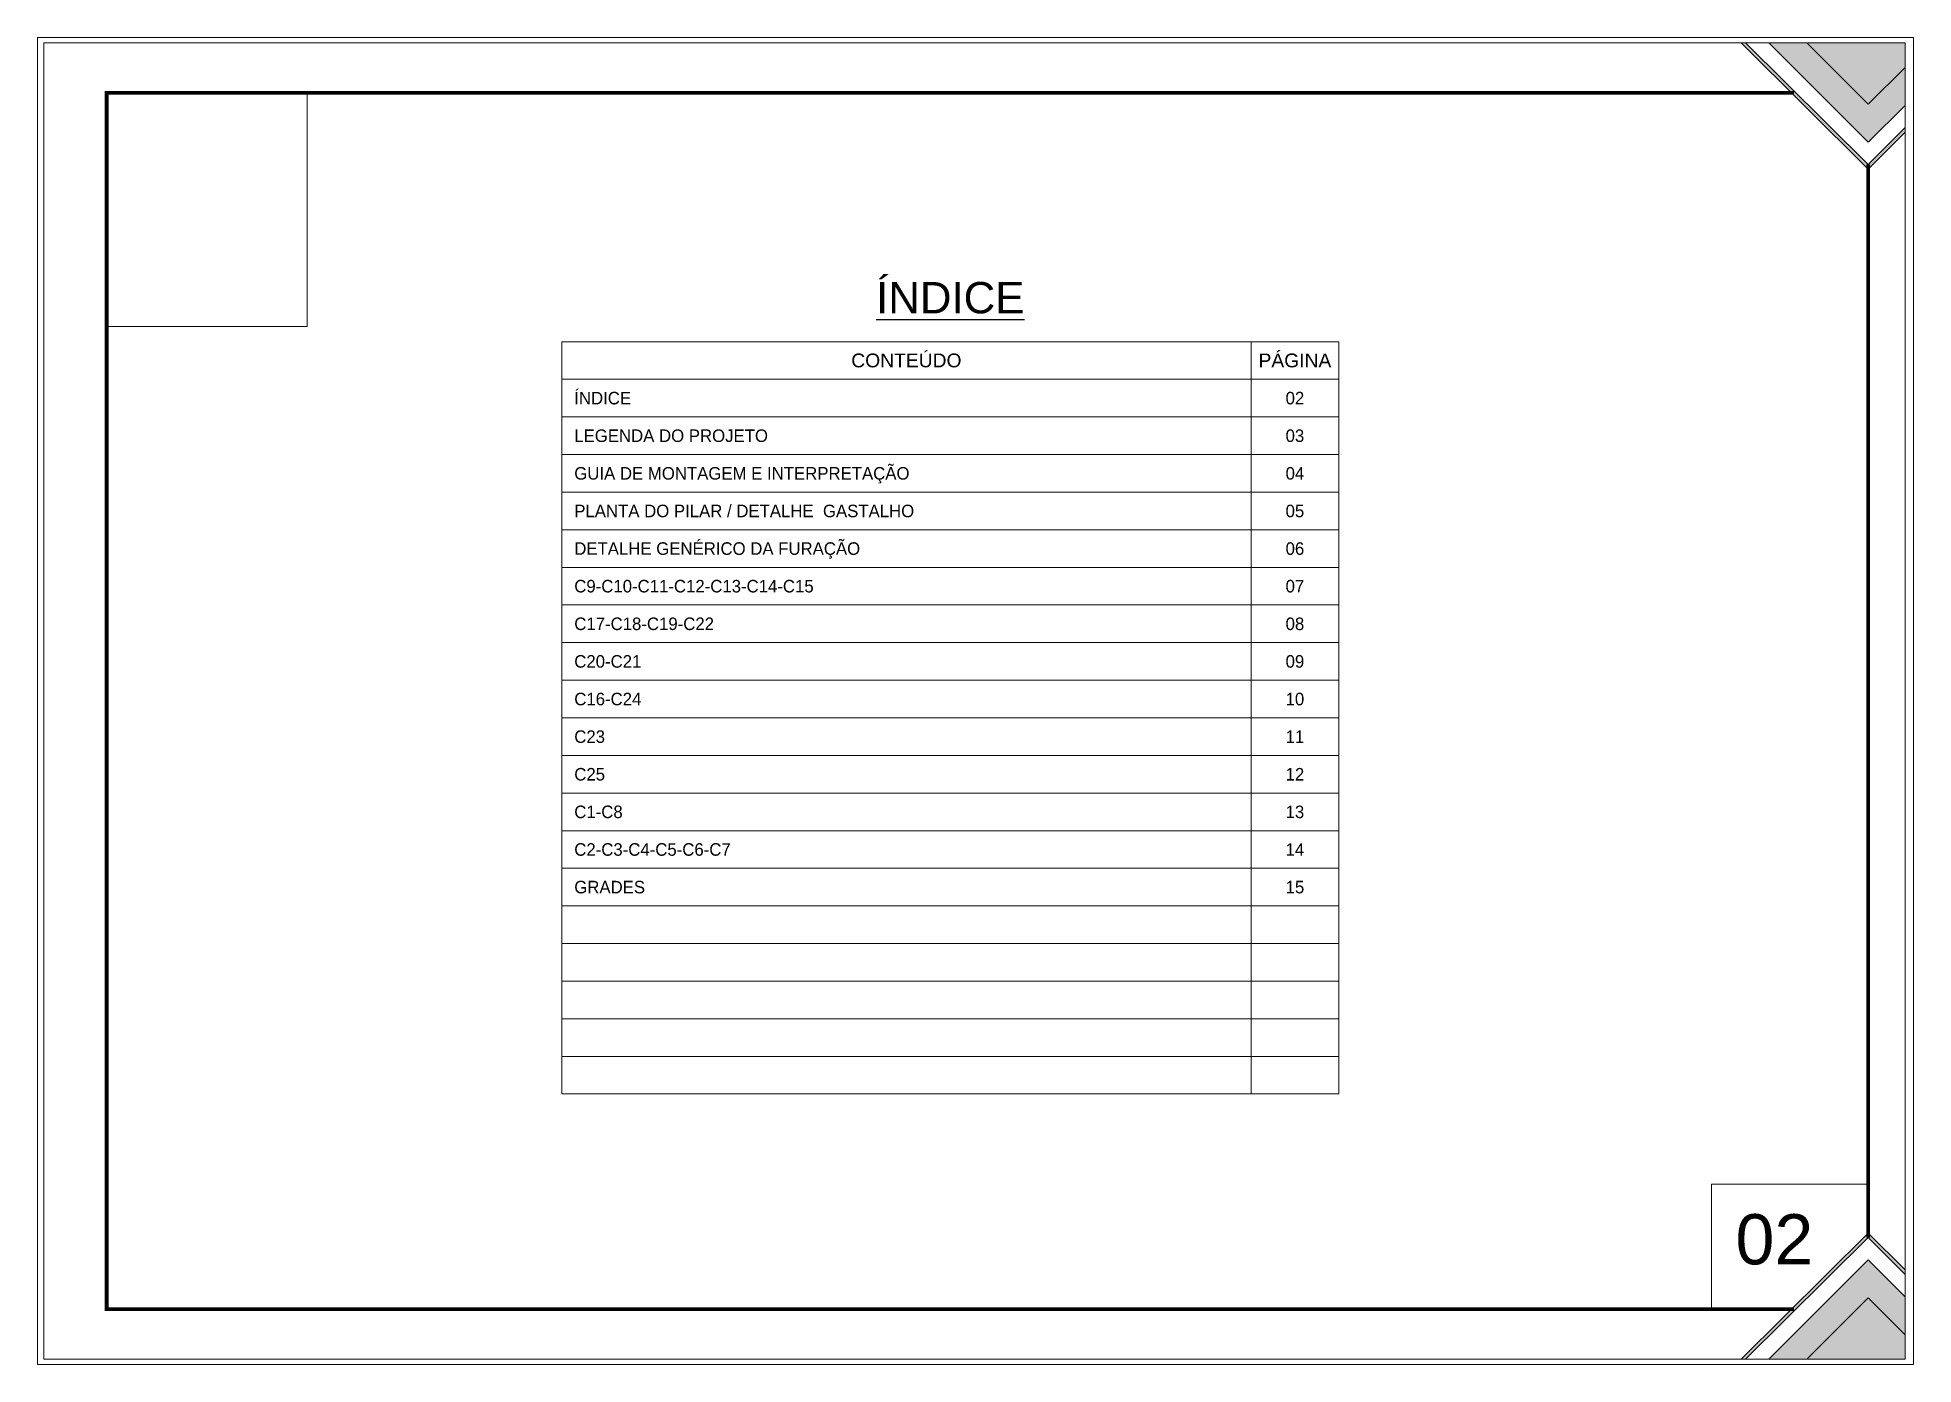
# Paper-space layout '. (2)' of a CAD drawing. Extents: x 303 to 600, y -8 to 202.
# The model-space entities are those that its viewports show. They can reach past a viewport. Long polylines and large blocks are cut down to what shows.
import ezdxf
from ezdxf.enums import TextEntityAlignment as Align

# ---------------------------------------------------------------- set-up
doc = ezdxf.new("R2010")
doc.units = 0
doc.linetypes.add('CONTINUO', pattern=[0])
doc.layers.add('CARIMBO', color=255, linetype='Continuous', lineweight=9)
doc.layers.add('Folhas', color=255, linetype='Continuous', lineweight=9)
doc.layers.add('TEXTO', color=3, linetype='Continuous')
doc.styles.add('ARIAL', font='arial.ttf')
doc.styles.add('Tecnologia', font='')
doc.styles.get('Tecnologia').set_extended_font_data('Forgotten Futurist')
picture_1 = doc.add_image_def('image3.png', size_in_pixel=(2500, 2913))

# ---------------------------------------------------------------- blocks, each defined once
blk = doc.blocks.new('9999997')
at = {"transparency": 33554687}
h = blk.add_hatch(color=30, dxfattribs=at)
h.dxf.hatch_style = 1
h.paths.add_polyline_path([(1357.7, 1050), (1354, 1050), (1455.5, 949.3), (1485, 978.7), (1485, 982.3), (1455.5, 953)])
at = {"true_color": 0x000000, "transparency": 33554687}
h = blk.add_hatch(color=18, dxfattribs=at)
h.dxf.hatch_style = 1
h.paths.add_polyline_path([(1406.6, 1050), (1376.2, 1050), (1455.5, 970.8), (1485, 1000.1), (1485, 1030.4), (1455.5, 1001.1)])
at = {"true_color": 0xff7f00, "transparency": 33554687}
h = blk.add_hatch(color=30, dxfattribs=at)
h.dxf.hatch_style = 1
h.paths.add_polyline_path([(1485, 1030.4), (1485, 1050), (1406.6, 1050), (1455.5, 1001.1)])
at = {"transparency": 33554687}
h = blk.add_hatch(color=30, dxfattribs=at)
h.dxf.hatch_style = 1
h.paths.add_polyline_path([(1357.7, 0), (1354, 0), (1455.5, 100.7), (1485, 71.3), (1485, 67.7), (1455.5, 97)])
at = {"true_color": 0x000000, "transparency": 33554687}
h = blk.add_hatch(color=18, dxfattribs=at)
h.dxf.hatch_style = 1
h.paths.add_polyline_path([(1406.6, 0), (1376.2, 0), (1455.5, 79.2), (1485, 49.9), (1485, 19.6), (1455.5, 48.9)])
at = {"true_color": 0xff7f00, "transparency": 33554687}
h = blk.add_hatch(color=30, dxfattribs=at)
h.dxf.hatch_style = 1
h.paths.add_polyline_path([(1485, 19.6), (1485, 0), (1406.6, 0), (1455.5, 48.9)])
at = {"color": 30, "linetype": 'CONTINUO'}
for q in [(1455.5, 139.6), (1330.4, 40)]:
    blk.add_line((1330.4, 139.6), q, dxfattribs=at)
at = {"color": 30, "transparency": 33554687}
for points in [[(1485, 978.7), (1455.5, 949.3), (1354, 1050)], [(1485, 982.3), (1455.5, 953), (1357.7, 1050)], [(1376.2, 1050), (1455.5, 970.8), (1485, 1000.1)], [(1406.6, 1050), (1455.5, 1001.1), (1485, 1030.4)], [(1485, 71.3), (1455.5, 100.7), (1354, 0)], [(1485, 67.7), (1455.5, 97), (1357.7, 0)], [(1376.2, 0), (1455.5, 79.2), (1485, 49.9)], [(1406.6, 0), (1455.5, 48.9), (1485, 19.6)]]:
    blk.add_lwpolyline(points, dxfattribs=at)
at = {"layer": 'Folhas'}
blk.add_lwpolyline([(0, 0), (1485, 0), (1485, 1050), (0, 1050)], close=True, dxfattribs=at)
at = {"layer": 'Folhas', "color": 30, "const_width": 3}
for points in [[(1396.2, 1010), (50, 1010), (50, 40), (1396.2, 40)], [(1455.5, 97), (1455.5, 953)]]:
    blk.add_lwpolyline(points, dxfattribs=at)
image = blk.add_image(picture_1, insert=(50, 823.6), size_in_units=(160, 186.4), rotation=0)
image.dxf.flags = 7

msp = doc.modelspace()

# ---------------------------------------------------------------- linework, layer by layer
at = {"layer": 'CARIMBO'}
for p, q in [((2069.568, 1270.108), (2069.568, 670.108)), ((2069.568, 1270.108), (2689.552, 1270.108)), ((2619.552, 1270.108), (2619.552, 670.108)), ((2689.552, 1270.108), (2689.552, 670.108)), ((2069.568, 1240.108), (2689.552, 1240.108)), ((2069.568, 1210.108), (2689.552, 1210.108)), ((2069.568, 1180.108), (2689.552, 1180.108)), ((2069.568, 1150.108), (2689.552, 1150.108)), ((2069.568, 1120.108), (2689.552, 1120.108)), ((2069.568, 1090.108), (2689.552, 1090.108)), ((2069.568, 1060.108), (2689.552, 1060.108)), ((2069.568, 1030.108), (2689.552, 1030.108)), ((2069.568, 1000.108), (2689.552, 1000.108)), ((2069.568, 970.108), (2689.552, 970.108)), ((2069.568, 940.108), (2689.552, 940.108)), ((2069.568, 910.108), (2689.552, 910.108)), ((2069.568, 880.108), (2689.552, 880.108)), ((2069.568, 850.108), (2689.552, 850.108)), ((2069.568, 820.108), (2689.552, 820.108)), ((2069.568, 790.108), (2689.552, 790.108)), ((2069.568, 760.108), (2689.552, 760.108)), ((2069.568, 730.108), (2689.552, 730.108)), ((2069.568, 700.108), (2689.552, 700.108)), ((2069.568, 670.108), (2689.552, 670.108))]:
    msp.add_line(p, q, dxfattribs=at)

# ---------------------------------------------------------------- block references
at = {"layer": 'Folhas'}
msp.add_blockref('9999997', (1656.471, 458.504), dxfattribs=at)

# ---------------------------------------------------------------- texts
at = {"layer": 'Folhas', "style": 'ARIAL'}
msp.add_text('02', height=40, dxfattribs=at).set_placement((3037.102, 554.245), align=Align.MIDDLE)
at = {"layer": 'TEXTO', "color": 0, "linetype": 'Continuous', "ltscale": 5, "style": 'ARIAL'}
msp.add_text('%%UÍNDICE', height=25, dxfattribs=at).set_placement((2379.56, 1292.703), align=Align.CENTER)
for s, p in [('CONTEÚDO', (2344.56, 1255.161)), ('PÁGINA', (2654.552, 1255.161))]:
    msp.add_text(s, height=11, dxfattribs=at).set_placement(p, align=Align.MIDDLE_CENTER)
at = {"layer": 'TEXTO', "color": 0, "style": 'Tecnologia'}
for s, p in [('ÍNDICE', (2079.568, 1225.108)), ('LEGENDA DO PROJETO', (2079.568, 1195.108)), ('GUIA DE MONTAGEM E INTERPRETAÇÃO', (2079.568, 1165.108)), ('PLANTA DO PILAR / DETALHE  GASTALHO ', (2079.568, 1135.108)), ('DETALHE GENÉRICO DA FURAÇÃO', (2079.568, 1105.108)), ('C9-C10-C11-C12-C13-C14-C15', (2079.568, 1075.108)), ('C17-C18-C19-C22', (2079.568, 1045.108)), ('C20-C21', (2079.568, 1015.108)), ('C16-C24', (2079.568, 985.108)), ('C23', (2079.568, 955.108)), ('C25', (2079.568, 925.108)), ('C1-C8', (2079.568, 895.108)), ('C2-C3-C4-C5-C6-C7', (2079.568, 865.108)), ('GRADES', (2079.568, 835.108))]:
    msp.add_text(s, height=10, dxfattribs=at).set_placement(p, align=Align.MIDDLE_LEFT)
for s, p in [('02', (2654.552, 1225.108)), ('03', (2654.552, 1195.108)), ('04', (2654.552, 1165.108)), ('05', (2654.552, 1135.108)), ('06', (2654.552, 1105.108)), ('07', (2654.552, 1075.108)), ('08', (2654.552, 1045.108)), ('09', (2654.552, 1015.108)), ('10', (2654.552, 985.108)), ('11', (2654.552, 955.108)), ('12', (2654.552, 925.108)), ('13', (2654.552, 895.108)), ('14', (2654.552, 865.108)), ('15', (2654.552, 835.108))]:
    msp.add_text(s, height=10, dxfattribs=at).set_placement(p, align=Align.MIDDLE_CENTER)

psp = doc.layouts.new('. (2)')

# ---------------------------------------------------------------- viewports
at = {"layer": 'Defpoints'}
psp.add_viewport(center=(451.95, 96.83), size=(297, 210), view_center_point=(2399.676, 983.504), view_height=1058.31924, dxfattribs=at)

doc.saveas('drawing.dxf')
